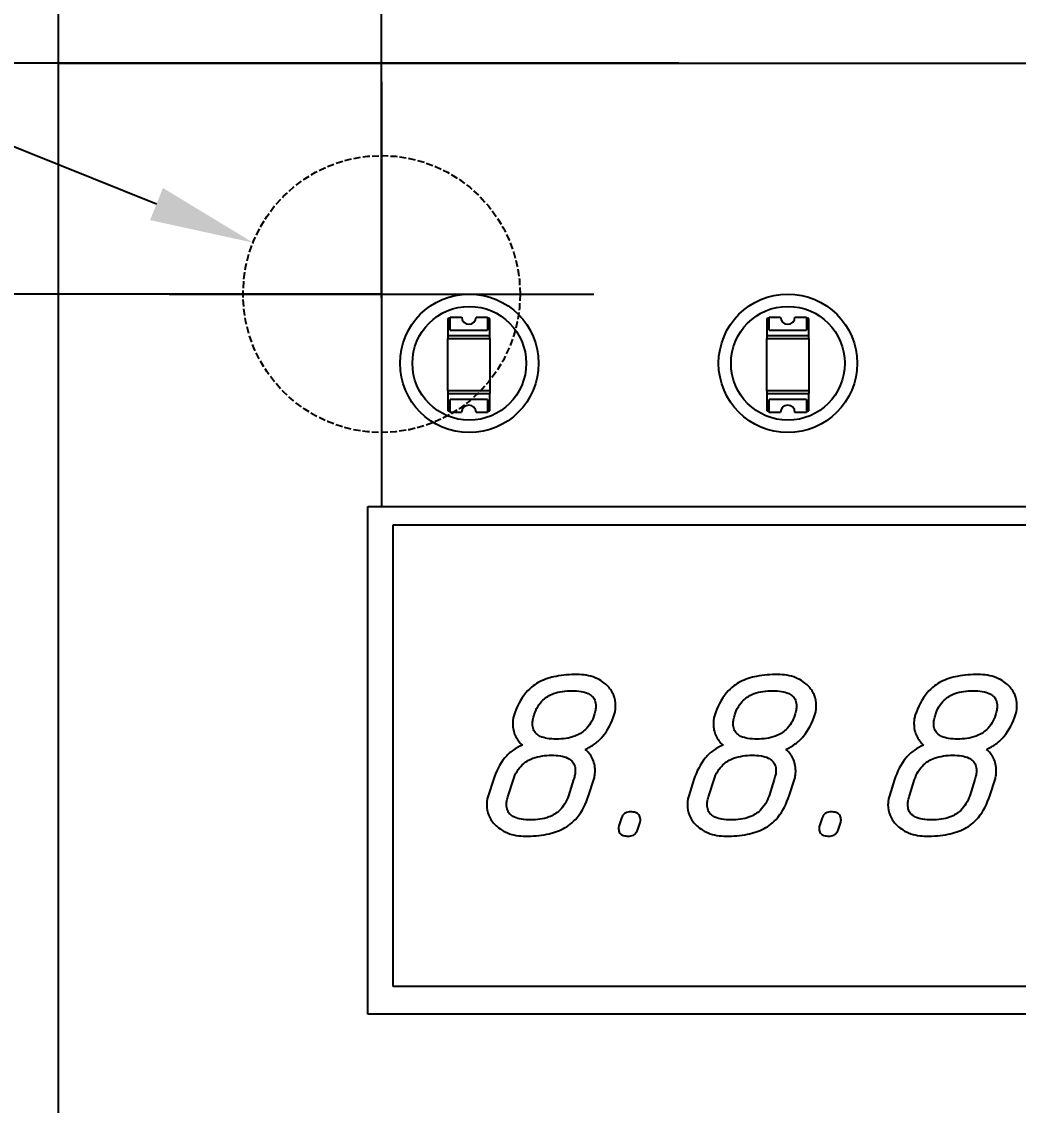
# Model space of a CAD drawing. Header units: millimetres. Extents: x 2121 to 4904, y 892 to 1933.
# Drawn here: x 2311.06 to 2354.23, y 1594.65 to 1641.6 of the extents above; entities that cross this region are included whole.
import ezdxf

# ---------------------------------------------------------------- set-up
doc = ezdxf.new("R2010")
doc.units = ezdxf.units.MM
doc.header["$LTSCALE"] = 1.8
doc.linetypes.add('CENTER', pattern=[50.8, 31.75, -6.35, 6.35, -6.35])
doc.linetypes.add('DASHED', pattern=[0.2068, 0.1655, -0.0413])
doc.layers.add('CL', color=1, linetype='CENTER')
doc.layers.add('치수(ISO)', color=7, linetype='Continuous', lineweight=25)
doc.styles.add('주 문자 (ISO)', font='')
doc.styles.add('주 텍스트 (ISO)', font='')
doc.styles.get('주 문자 (ISO)').set_extended_font_data('Tahoma')
doc.styles.get('주 텍스트 (ISO)').set_extended_font_data('Tahoma')
doc.dimstyles.new('기본값 (ISO)', dxfattribs={"dimscale": 1.8, "dimtxt": 3.5, "dimasz": 2.5, "dimexe": 3.175, "dimexo": 0, "dimgap": 0.762, "dimtad": 1, "dimrnd": 1e-08, "dimzin": 0, "dimtxsty": '주 텍스트 (ISO)', "dimcen": 0.09, "dimdle": 10, "dimclrd": 256, "dimclre": 256, "dimclrt": 256, "dimazin": 0, "dimtfac": 1.001486, "dimtmove": 0, "dimatfit": 3, "dimfxl": 1, "dimtolj": 1, "dimtzin": 0, "dimlwd": -1, "dimlwe": -1, "dimarcsym": 0})

# ---------------------------------------------------------------- blocks, each defined once
blk = doc.blocks.new('*D799')
at = {"layer": 'Defpoints', "color": 0}
for p in [(2402.65, 1668.373), (2312.65, 1639.801), (2402.65, 1639.801)]:
    blk.add_point(p, dxfattribs=at)
at = {"layer": '치수(ISO)', "color": 7}
for p, q in [((2312.65, 1639.801), (2312.65, 1674.088)), ((2402.65, 1639.801), (2402.65, 1674.088)), ((2317.15, 1668.373), (2398.15, 1668.373))]:
    blk.add_line(p, q, dxfattribs=at)
for points in [[(2317.15, 1669.123), (2317.15, 1667.623), (2312.65, 1668.373)], [(2398.15, 1667.623), (2398.15, 1669.123), (2402.65, 1668.373)]]:
    blk.add_solid(points, dxfattribs=at)
at = {"layer": '치수(ISO)', "color": 7, "insert": (2353.231, 1676.175), "char_height": 6.3, "attachment_point": 1, "style": '주 문자 (ISO)'}
blk.add_mtext('\\A1;45', dxfattribs=at)
blk = doc.blocks.new('*D800')
at = {"layer": 'Defpoints', "color": 0}
for p in [(2312.65, 1639.801), (2236.277, 1289.801), (2312.65, 1289.801)]:
    blk.add_point(p, dxfattribs=at)
at = {"layer": '치수(ISO)', "color": 7}
for p, q in [((2312.65, 1639.801), (2230.562, 1639.801)), ((2236.277, 1635.301), (2236.277, 1294.301)), ((2312.65, 1289.801), (2230.562, 1289.801))]:
    blk.add_line(p, q, dxfattribs=at)
for points in [[(2237.027, 1635.301), (2235.527, 1635.301), (2236.277, 1639.801)], [(2235.527, 1294.301), (2237.027, 1294.301), (2236.277, 1289.801)]]:
    blk.add_solid(points, dxfattribs=at)
at = {"layer": '치수(ISO)', "color": 7, "insert": (2228.453, 1449.677), "char_height": 6.3, "attachment_point": 1, "rotation": 90, "style": '주 텍스트 (ISO)'}
blk.add_mtext('\\A1;175', dxfattribs=at)
blk = doc.blocks.new('*D802')
at = {"layer": 'Defpoints', "color": 0}
for p in [(2312.65, 1653.828), (2312.65, 1629.801), (2326.65, 1629.801)]:
    blk.add_point(p, dxfattribs=at)
at = {"layer": '치수(ISO)', "color": 7}
for p, q in [((2312.65, 1629.801), (2312.65, 1659.543)), ((2326.65, 1629.801), (2326.65, 1659.543)), ((2322.15, 1653.828), (2317.15, 1653.828))]:
    blk.add_line(p, q, dxfattribs=at)
for points in [[(2317.15, 1654.578), (2317.15, 1653.078), (2312.65, 1653.828)], [(2322.15, 1653.078), (2322.15, 1654.578), (2326.65, 1653.828)]]:
    blk.add_solid(points, dxfattribs=at)
at = {"layer": '치수(ISO)', "color": 7, "insert": (2319.65, 1658.349), "char_height": 6.3, "attachment_point": 5, "style": '주 문자 (ISO)'}
blk.add_mtext('\\A1;7', dxfattribs=at)
blk = doc.blocks.new('*D803')
at = {"layer": 'Defpoints', "color": 0}
for p in [(2339.531, 1639.801), (2292.702, 1629.801), (2323.017, 1629.801)]:
    blk.add_point(p, dxfattribs=at)
at = {"layer": '치수(ISO)', "color": 7}
for p, q in [((2292.702, 1644.301), (2292.702, 1648.801)), ((2339.531, 1639.801), (2286.987, 1639.801)), ((2323.017, 1629.801), (2286.987, 1629.801)), ((2292.702, 1625.301), (2292.702, 1620.801))]:
    blk.add_line(p, q, dxfattribs=at)
for points in [[(2291.952, 1644.301), (2293.452, 1644.301), (2292.702, 1639.801)], [(2293.452, 1625.301), (2291.952, 1625.301), (2292.702, 1629.801)]]:
    blk.add_solid(points, dxfattribs=at)
at = {"layer": '치수(ISO)', "color": 7, "insert": (2288.115, 1634.801), "char_height": 6.3, "attachment_point": 5, "rotation": 90, "style": '주 문자 (ISO)'}
blk.add_mtext('\\A1;5', dxfattribs=at)
blk = doc.blocks.new('*D807')
at = {"layer": 'Defpoints', "color": 0}
for p in [(2326.65, 1629.801), (2268.621, 1294.801), (2322.65, 1294.801)]:
    blk.add_point(p, dxfattribs=at)
at = {"layer": '치수(ISO)', "color": 7}
for p, q in [((2326.65, 1629.801), (2262.906, 1629.801)), ((2268.621, 1625.301), (2268.621, 1299.301)), ((2322.65, 1294.801), (2262.906, 1294.801))]:
    blk.add_line(p, q, dxfattribs=at)
for points in [[(2269.371, 1625.301), (2267.871, 1625.301), (2268.621, 1629.801)], [(2267.871, 1299.301), (2269.371, 1299.301), (2268.621, 1294.801)]]:
    blk.add_solid(points, dxfattribs=at)
at = {"layer": '치수(ISO)', "color": 7, "insert": (2263.974, 1456.345), "char_height": 6.3, "attachment_point": 5, "rotation": 90, "style": '주 문자 (ISO)'}
blk.add_mtext('\\A1;167.5', dxfattribs=at)
blk = doc.blocks.new('*D808')
at = {"layer": 'Defpoints', "color": 0}
for p in [(2321.08, 1632.029), (2332.221, 1627.573)]:
    blk.add_point(p, dxfattribs=at)
at = {"layer": '치수(ISO)', "color": 7}
blk.add_line((2316.901, 1633.701), (2247.335, 1661.526), dxfattribs=at)
at = {"layer": '치수(ISO)', "color": 1}
for p, q in [((2326.488, 1629.801), (2326.812, 1629.801)), ((2326.65, 1629.639), (2326.65, 1629.963))]:
    blk.add_line(p, q, dxfattribs=at)
at = {"layer": '치수(ISO)', "color": 7}
blk.add_solid([(2316.623, 1633.004), (2317.18, 1634.397), (2321.08, 1632.029)], dxfattribs=at)
at = {"layer": '치수(ISO)', "color": 7, "insert": (2255.28, 1663.352), "char_height": 6.3, "attachment_point": 5, "rotation": 338.1995, "style": '주 문자 (ISO)'}
blk.add_mtext('\\A1;Φ6', dxfattribs=at)

msp = doc.modelspace()

# ---------------------------------------------------------------- linework, layer by layer
at = {"color": 7, "linetype": 'DASHED'}
msp.add_circle((2326.65, 1629.801), 6, dxfattribs=at)
at = {"layer": 'CL', "color": 7}
for p, q in [((2326.65, 1639.001), (2326.65, 1620.601)), ((2317.45, 1629.801), (2335.85, 1629.801))]:
    msp.add_line(p, q, dxfattribs=at)
at = {"layer": '치수(ISO)', "color": 7}
for p, q in [((2312.65, 1639.801), (2402.65, 1639.801)), ((2312.65, 1289.801), (2312.65, 1639.801)), ((2329.619, 1628.739), (2329.525, 1628.739)), ((2329.525, 1628.739), (2329.525, 1627.989)), ((2329.619, 1628.801), (2330.119, 1628.801)), ((2329.619, 1628.239), (2329.619, 1628.801)), ((2330.744, 1628.801), (2331.244, 1628.801)), ((2331.244, 1628.801), (2331.244, 1628.239)), ((2331.338, 1628.739), (2331.244, 1628.739)), ((2331.338, 1627.989), (2331.338, 1628.739)), ((2343.432, 1628.739), (2343.338, 1628.739)), ((2343.338, 1628.739), (2343.338, 1627.989)), ((2343.432, 1628.801), (2343.932, 1628.801)), ((2343.432, 1628.239), (2343.432, 1628.801)), ((2344.557, 1628.801), (2345.057, 1628.801)), ((2345.057, 1628.801), (2345.057, 1628.239)), ((2345.151, 1628.739), (2345.057, 1628.739)), ((2345.151, 1627.989), (2345.151, 1628.739)), ((2329.619, 1628.239), (2331.244, 1628.239)), ((2343.432, 1628.239), (2345.057, 1628.239)), ((2329.525, 1627.989), (2329.525, 1627.873)), ((2331.338, 1627.989), (2329.525, 1627.989)), ((2329.525, 1627.873), (2331.338, 1627.873)), ((2329.525, 1625.604), (2329.525, 1627.873)), ((2331.338, 1627.873), (2331.338, 1627.989)), ((2331.338, 1627.873), (2331.338, 1625.604)), ((2343.338, 1627.989), (2343.338, 1627.873)), ((2345.151, 1627.989), (2343.338, 1627.989)), ((2343.338, 1627.873), (2345.151, 1627.873)), ((2343.338, 1625.604), (2343.338, 1627.873)), ((2345.151, 1627.873), (2345.151, 1627.989)), ((2345.151, 1627.873), (2345.151, 1625.604)), ((2331.338, 1625.604), (2329.525, 1625.604)), ((2329.525, 1625.604), (2329.525, 1625.489)), ((2329.525, 1625.489), (2329.525, 1624.739)), ((2329.525, 1625.489), (2331.338, 1625.489)), ((2331.338, 1625.604), (2331.338, 1625.489)), ((2331.338, 1624.739), (2331.338, 1625.489)), ((2345.151, 1625.604), (2343.338, 1625.604)), ((2343.338, 1625.604), (2343.338, 1625.489)), ((2343.338, 1625.489), (2343.338, 1624.739)), ((2343.338, 1625.489), (2345.151, 1625.489)), ((2345.151, 1625.604), (2345.151, 1625.489)), ((2345.151, 1624.739), (2345.151, 1625.489)), ((2331.244, 1625.239), (2329.619, 1625.239)), ((2329.619, 1624.676), (2329.619, 1625.239)), ((2331.244, 1625.239), (2331.244, 1624.676)), ((2345.057, 1625.239), (2343.432, 1625.239)), ((2343.432, 1624.676), (2343.432, 1625.239)), ((2345.057, 1625.239), (2345.057, 1624.676)), ((2329.525, 1624.739), (2329.619, 1624.739)), ((2330.119, 1624.676), (2329.619, 1624.676)), ((2331.244, 1624.676), (2330.744, 1624.676)), ((2331.244, 1624.739), (2331.338, 1624.739)), ((2343.338, 1624.739), (2343.432, 1624.739)), ((2343.932, 1624.676), (2343.432, 1624.676)), ((2345.057, 1624.676), (2344.557, 1624.676)), ((2345.057, 1624.739), (2345.151, 1624.739)), ((2326.05, 1620.601), (2376.05, 1620.601)), ((2326.05, 1598.601), (2326.05, 1620.601)), ((2327.15, 1599.801), (2327.15, 1619.801)), ((2327.15, 1619.801), (2375.15, 1619.801)), ((2331.492, 1608.77), (2331.264, 1608.065)), ((2332.133, 1608.065), (2332.36, 1608.77)), ((2334.971, 1608.77), (2334.744, 1608.065)), ((2335.612, 1608.065), (2335.845, 1608.77)), ((2340.182, 1608.77), (2339.954, 1608.065)), ((2340.823, 1608.065), (2341.05, 1608.77)), ((2343.661, 1608.77), (2343.434, 1608.065)), ((2344.303, 1608.065), (2344.536, 1608.77)), ((2348.872, 1608.77), (2348.645, 1608.065)), ((2349.513, 1608.065), (2349.74, 1608.77)), ((2352.352, 1608.77), (2352.124, 1608.065)), ((2352.993, 1608.065), (2353.226, 1608.77)), ((2337.04, 1607.103), (2336.929, 1606.76)), ((2345.73, 1607.103), (2345.62, 1606.76)), ((2337.734, 1606.579), (2337.85, 1606.923)), ((2346.424, 1606.579), (2346.541, 1606.923)), ((2375.15, 1599.801), (2327.15, 1599.801)), ((2376.05, 1598.601), (2326.05, 1598.601))]:
    msp.add_line(p, q, dxfattribs=at)
for centre, radius in [((2330.45, 1626.801), 3), ((2344.25, 1626.801), 3), ((2330.45, 1626.801), 2.464), ((2344.25, 1626.801), 2.464)]:
    msp.add_circle(centre, radius, dxfattribs=at)
for centre, radius, start, end in [((2330.432, 1628.801), 0.312, 180, 0), ((2344.244, 1628.801), 0.312, 180, 0), ((2330.432, 1624.676), 0.313, 0, 180), ((2344.244, 1624.676), 0.313, 0, 180)]:
    msp.add_arc(centre, radius, start, end, dxfattribs=at)
for points, knots in [([(2335.117, 1613.317), (2334.815, 1613.317), (2334.503, 1613.295), (2333.962, 1613.19), (2333.718, 1613.116), (2333.329, 1612.914), (2333.111, 1612.773), (2332.666, 1612.242), (2332.504, 1611.909), (2332.389, 1611.568)], [-0.2492526, -0.2492526, -0.2492526, -0.2492526, -0.1695753, -0.1695753, -0.1037794, -0.1037794, -0.0540017, -0.0540017, 0, 0, 0, 0]), ([(2336.79, 1611.947), (2336.79, 1612.119), (2336.761, 1612.287), (2336.632, 1612.595), (2336.54, 1612.725), (2336.324, 1612.939), (2336.157, 1613.075), (2335.656, 1613.277), (2335.387, 1613.317), (2335.117, 1613.317)], [-0.1759804, -0.1759804, -0.1759804, -0.1759804, -0.1269658, -0.1269658, -0.0809876, -0.0809876, -0.0404742, -0.0404742, 0, 0, 0, 0]), ([(2343.807, 1613.317), (2343.505, 1613.317), (2343.194, 1613.295), (2342.652, 1613.19), (2342.408, 1613.116), (2342.019, 1612.914), (2341.801, 1612.773), (2341.356, 1612.242), (2341.194, 1611.909), (2341.079, 1611.568)], [-0.2492526, -0.2492526, -0.2492526, -0.2492526, -0.1695753, -0.1695753, -0.1037794, -0.1037794, -0.0540017, -0.0540017, 0, 0, 0, 0]), ([(2345.48, 1611.947), (2345.48, 1612.119), (2345.451, 1612.287), (2345.322, 1612.595), (2345.231, 1612.725), (2345.014, 1612.939), (2344.847, 1613.075), (2344.346, 1613.277), (2344.077, 1613.317), (2343.807, 1613.317)], [-0.1759804, -0.1759804, -0.1759804, -0.1759804, -0.1269658, -0.1269658, -0.0809876, -0.0809876, -0.0404742, -0.0404742, 0, 0, 0, 0]), ([(2352.497, 1613.317), (2352.196, 1613.317), (2351.884, 1613.295), (2351.343, 1613.19), (2351.099, 1613.116), (2350.709, 1612.914), (2350.491, 1612.773), (2350.047, 1612.242), (2349.885, 1611.909), (2349.77, 1611.568)], [-0.2492526, -0.2492526, -0.2492526, -0.2492526, -0.1695753, -0.1695753, -0.1037794, -0.1037794, -0.0540017, -0.0540017, 0, 0, 0, 0]), ([(2354.17, 1611.947), (2354.17, 1612.119), (2354.142, 1612.287), (2354.012, 1612.595), (2353.921, 1612.725), (2353.704, 1612.939), (2353.537, 1613.075), (2353.036, 1613.277), (2352.767, 1613.317), (2352.497, 1613.317)], [-0.1759804, -0.1759804, -0.1759804, -0.1759804, -0.1269658, -0.1269658, -0.0809876, -0.0809876, -0.0404742, -0.0404742, 0, 0, 0, 0]), ([(2333.258, 1611.568), (2333.296, 1611.692), (2333.347, 1611.812), (2333.477, 1612.029), (2333.551, 1612.123), (2333.772, 1612.332), (2333.926, 1612.424), (2334.347, 1612.584), (2334.622, 1612.617), (2334.89, 1612.617)], [-0.1051104, -0.1051104, -0.1051104, -0.1051104, -0.0856042, -0.0856042, -0.0673949, -0.0673949, -0.040092, -0.040092, 0, 0, 0, 0]), ([(2334.89, 1612.617), (2335.022, 1612.617), (2335.16, 1612.609), (2335.393, 1612.569), (2335.499, 1612.541), (2335.661, 1612.463), (2335.725, 1612.422), (2335.826, 1612.32), (2335.863, 1612.264), (2335.92, 1612.123), (2335.933, 1612.041), (2335.933, 1611.959)], [-0.06957685, -0.06957685, -0.06957685, -0.06957685, -0.04972908, -0.04972908, -0.03398166, -0.03398166, -0.02271437, -0.02271437, -0.01241075, -0.01241075, 0, 0, 0, 0]), ([(2341.948, 1611.568), (2341.986, 1611.692), (2342.038, 1611.812), (2342.167, 1612.029), (2342.241, 1612.123), (2342.462, 1612.332), (2342.616, 1612.424), (2343.037, 1612.584), (2343.312, 1612.617), (2343.58, 1612.617)], [-0.1051104, -0.1051104, -0.1051104, -0.1051104, -0.0856042, -0.0856042, -0.0673949, -0.0673949, -0.040092, -0.040092, 0, 0, 0, 0]), ([(2343.58, 1612.617), (2343.712, 1612.617), (2343.85, 1612.609), (2344.083, 1612.569), (2344.189, 1612.541), (2344.352, 1612.463), (2344.415, 1612.422), (2344.516, 1612.32), (2344.554, 1612.264), (2344.611, 1612.123), (2344.623, 1612.041), (2344.623, 1611.959)], [-0.06957685, -0.06957685, -0.06957685, -0.06957685, -0.04972908, -0.04972908, -0.03398166, -0.03398166, -0.02271437, -0.02271437, -0.01241075, -0.01241075, 0, 0, 0, 0]), ([(2350.638, 1611.568), (2350.677, 1611.692), (2350.728, 1611.812), (2350.857, 1612.029), (2350.932, 1612.123), (2351.152, 1612.332), (2351.307, 1612.424), (2351.727, 1612.584), (2352.003, 1612.617), (2352.27, 1612.617)], [-0.1051104, -0.1051104, -0.1051104, -0.1051104, -0.0856042, -0.0856042, -0.0673949, -0.0673949, -0.040092, -0.040092, 0, 0, 0, 0]), ([(2352.27, 1612.617), (2352.402, 1612.617), (2352.54, 1612.609), (2352.774, 1612.569), (2352.879, 1612.541), (2353.042, 1612.463), (2353.105, 1612.422), (2353.207, 1612.32), (2353.244, 1612.264), (2353.301, 1612.123), (2353.313, 1612.041), (2353.313, 1611.959)], [-0.06957685, -0.06957685, -0.06957685, -0.06957685, -0.04972908, -0.04972908, -0.03398166, -0.03398166, -0.02271437, -0.02271437, -0.01241075, -0.01241075, 0, 0, 0, 0]), ([(2335.933, 1611.959), (2335.933, 1611.899), (2335.926, 1611.838), (2335.903, 1611.708), (2335.884, 1611.637), (2335.863, 1611.568)], [-0.01971232, -0.01971232, -0.01971232, -0.01971232, -0.0107891, -0.0107891, 0, 0, 0, 0]), ([(2336.731, 1611.568), (2336.751, 1611.626), (2336.766, 1611.686), (2336.785, 1611.813), (2336.79, 1611.88), (2336.79, 1611.947)], [-0.01925722, -0.01925722, -0.01925722, -0.01925722, -0.01001082, -0.01001082, 0, 0, 0, 0]), ([(2344.623, 1611.959), (2344.623, 1611.899), (2344.616, 1611.838), (2344.593, 1611.708), (2344.574, 1611.637), (2344.553, 1611.568)], [-0.01971232, -0.01971232, -0.01971232, -0.01971232, -0.0107891, -0.0107891, 0, 0, 0, 0]), ([(2345.422, 1611.568), (2345.442, 1611.626), (2345.456, 1611.686), (2345.475, 1611.813), (2345.48, 1611.88), (2345.48, 1611.947)], [-0.01925722, -0.01925722, -0.01925722, -0.01925722, -0.01001082, -0.01001082, 0, 0, 0, 0]), ([(2353.313, 1611.959), (2353.313, 1611.899), (2353.306, 1611.838), (2353.283, 1611.708), (2353.265, 1611.637), (2353.243, 1611.568)], [-0.01971232, -0.01971232, -0.01971232, -0.01971232, -0.0107891, -0.0107891, 0, 0, 0, 0]), ([(2354.112, 1611.568), (2354.132, 1611.626), (2354.146, 1611.686), (2354.166, 1611.813), (2354.17, 1611.88), (2354.17, 1611.947)], [-0.01925722, -0.01925722, -0.01925722, -0.01925722, -0.01001082, -0.01001082, 0, 0, 0, 0]), ([(2332.389, 1611.568), (2332.369, 1611.511), (2332.355, 1611.452), (2332.335, 1611.325), (2332.331, 1611.257), (2332.331, 1611.189)], [-0.01923036, -0.01923036, -0.01923036, -0.01923036, -0.01013747, -0.01013747, 0, 0, 0, 0]), ([(2333.188, 1611.178), (2333.188, 1611.237), (2333.195, 1611.298), (2333.218, 1611.428), (2333.236, 1611.499), (2333.258, 1611.568)], [-0.01971232, -0.01971232, -0.01971232, -0.01971232, -0.0107891, -0.0107891, 0, 0, 0, 0]), ([(2335.863, 1611.568), (2335.824, 1611.444), (2335.773, 1611.324), (2335.644, 1611.109), (2335.569, 1611.014), (2335.348, 1610.805), (2335.193, 1610.713), (2334.768, 1610.552), (2334.489, 1610.519), (2334.219, 1610.519)], [-0.105604, -0.105604, -0.105604, -0.105604, -0.0861489, -0.0861489, -0.0679576, -0.0679576, -0.0405215, -0.0405215, 0, 0, 0, 0]), ([(2335.472, 1610.076), (2335.618, 1610.138), (2335.754, 1610.215), (2336.009, 1610.404), (2336.124, 1610.514), (2336.456, 1610.907), (2336.617, 1611.231), (2336.731, 1611.568)], [-0.1009025, -0.1009025, -0.1009025, -0.1009025, -0.0772262, -0.0772262, -0.0533057, -0.0533057, 0, 0, 0, 0]), ([(2341.079, 1611.568), (2341.059, 1611.511), (2341.045, 1611.452), (2341.025, 1611.325), (2341.021, 1611.257), (2341.021, 1611.189)], [-0.01923036, -0.01923036, -0.01923036, -0.01923036, -0.01013747, -0.01013747, 0, 0, 0, 0]), ([(2341.878, 1611.178), (2341.878, 1611.237), (2341.885, 1611.298), (2341.908, 1611.428), (2341.927, 1611.499), (2341.948, 1611.568)], [-0.01971232, -0.01971232, -0.01971232, -0.01971232, -0.0107891, -0.0107891, 0, 0, 0, 0]), ([(2344.553, 1611.568), (2344.515, 1611.444), (2344.464, 1611.324), (2344.334, 1611.109), (2344.26, 1611.014), (2344.038, 1610.805), (2343.883, 1610.713), (2343.459, 1610.552), (2343.18, 1610.519), (2342.91, 1610.519)], [-0.105604, -0.105604, -0.105604, -0.105604, -0.0861489, -0.0861489, -0.0679576, -0.0679576, -0.0405215, -0.0405215, 0, 0, 0, 0]), ([(2344.163, 1610.076), (2344.308, 1610.138), (2344.444, 1610.215), (2344.7, 1610.404), (2344.815, 1610.514), (2345.147, 1610.907), (2345.308, 1611.231), (2345.422, 1611.568)], [-0.1009025, -0.1009025, -0.1009025, -0.1009025, -0.0772262, -0.0772262, -0.0533057, -0.0533057, 0, 0, 0, 0]), ([(2349.77, 1611.568), (2349.749, 1611.511), (2349.735, 1611.452), (2349.716, 1611.325), (2349.711, 1611.257), (2349.711, 1611.189)], [-0.01923036, -0.01923036, -0.01923036, -0.01923036, -0.01013747, -0.01013747, 0, 0, 0, 0]), ([(2350.568, 1611.178), (2350.568, 1611.237), (2350.575, 1611.298), (2350.598, 1611.428), (2350.617, 1611.499), (2350.638, 1611.568)], [-0.01971232, -0.01971232, -0.01971232, -0.01971232, -0.0107891, -0.0107891, 0, 0, 0, 0]), ([(2353.243, 1611.568), (2353.205, 1611.444), (2353.154, 1611.324), (2353.025, 1611.109), (2352.95, 1611.014), (2352.728, 1610.805), (2352.573, 1610.713), (2352.149, 1610.552), (2351.87, 1610.519), (2351.6, 1610.519)], [-0.105604, -0.105604, -0.105604, -0.105604, -0.0861489, -0.0861489, -0.0679576, -0.0679576, -0.0405215, -0.0405215, 0, 0, 0, 0]), ([(2352.853, 1610.076), (2352.998, 1610.138), (2353.135, 1610.215), (2353.39, 1610.404), (2353.505, 1610.514), (2353.837, 1610.907), (2353.998, 1611.231), (2354.112, 1611.568)], [-0.1009025, -0.1009025, -0.1009025, -0.1009025, -0.0772262, -0.0772262, -0.0533057, -0.0533057, 0, 0, 0, 0]), ([(2332.331, 1611.189), (2332.331, 1611.098), (2332.339, 1611.008), (2332.377, 1610.833), (2332.404, 1610.75), (2332.515, 1610.512), (2332.621, 1610.375), (2332.75, 1610.257)], [-0.05306697, -0.05306697, -0.05306697, -0.05306697, -0.03943906, -0.03943906, -0.02626191, -0.02626191, 0, 0, 0, 0]), ([(2334.219, 1610.519), (2334.09, 1610.519), (2333.954, 1610.527), (2333.724, 1610.566), (2333.62, 1610.594), (2333.459, 1610.671), (2333.396, 1610.712), (2333.295, 1610.814), (2333.257, 1610.87), (2333.2, 1611.011), (2333.188, 1611.094), (2333.188, 1611.178)], [-0.06908407, -0.06908407, -0.06908407, -0.06908407, -0.0495896, -0.0495896, -0.03407812, -0.03407812, -0.02283564, -0.02283564, -0.01249575, -0.01249575, 0, 0, 0, 0]), ([(2341.021, 1611.189), (2341.021, 1611.098), (2341.03, 1611.008), (2341.067, 1610.833), (2341.094, 1610.75), (2341.205, 1610.512), (2341.312, 1610.375), (2341.441, 1610.257)], [-0.05306697, -0.05306697, -0.05306697, -0.05306697, -0.03943906, -0.03943906, -0.02626191, -0.02626191, 0, 0, 0, 0]), ([(2342.91, 1610.519), (2342.78, 1610.519), (2342.644, 1610.527), (2342.415, 1610.566), (2342.311, 1610.594), (2342.15, 1610.671), (2342.086, 1610.712), (2341.985, 1610.814), (2341.948, 1610.87), (2341.89, 1611.011), (2341.878, 1611.094), (2341.878, 1611.178)], [-0.06908407, -0.06908407, -0.06908407, -0.06908407, -0.0495896, -0.0495896, -0.03407812, -0.03407812, -0.02283564, -0.02283564, -0.01249575, -0.01249575, 0, 0, 0, 0]), ([(2349.711, 1611.189), (2349.711, 1611.098), (2349.72, 1611.008), (2349.757, 1610.833), (2349.785, 1610.75), (2349.895, 1610.512), (2350.002, 1610.375), (2350.131, 1610.257)], [-0.05306697, -0.05306697, -0.05306697, -0.05306697, -0.03943906, -0.03943906, -0.02626191, -0.02626191, 0, 0, 0, 0]), ([(2351.6, 1610.519), (2351.47, 1610.519), (2351.335, 1610.527), (2351.105, 1610.566), (2351.001, 1610.594), (2350.84, 1610.671), (2350.777, 1610.712), (2350.675, 1610.814), (2350.638, 1610.87), (2350.58, 1611.011), (2350.568, 1611.094), (2350.568, 1611.178)], [-0.06908407, -0.06908407, -0.06908407, -0.06908407, -0.0495896, -0.0495896, -0.03407812, -0.03407812, -0.02283564, -0.02283564, -0.01249575, -0.01249575, 0, 0, 0, 0]), ([(2332.75, 1610.257), (2332.604, 1610.198), (2332.466, 1610.123), (2332.208, 1609.937), (2332.093, 1609.829), (2331.76, 1609.436), (2331.601, 1609.109), (2331.492, 1608.77)], [-0.100957, -0.100957, -0.100957, -0.100957, -0.0772493, -0.0772493, -0.0533747, -0.0533747, 0, 0, 0, 0]), ([(2335.898, 1609.149), (2335.898, 1609.246), (2335.888, 1609.342), (2335.847, 1609.526), (2335.816, 1609.613), (2335.701, 1609.843), (2335.597, 1609.968), (2335.472, 1610.076)], [-0.05306065, -0.05306065, -0.05306065, -0.05306065, -0.03856375, -0.03856375, -0.02470731, -0.02470731, 0, 0, 0, 0]), ([(2341.441, 1610.257), (2341.294, 1610.198), (2341.156, 1610.123), (2340.899, 1609.937), (2340.783, 1609.829), (2340.45, 1609.436), (2340.292, 1609.109), (2340.182, 1608.77)], [-0.100957, -0.100957, -0.100957, -0.100957, -0.0772493, -0.0772493, -0.0533747, -0.0533747, 0, 0, 0, 0]), ([(2344.588, 1609.149), (2344.588, 1609.246), (2344.579, 1609.342), (2344.537, 1609.526), (2344.506, 1609.613), (2344.391, 1609.843), (2344.287, 1609.968), (2344.163, 1610.076)], [-0.05306065, -0.05306065, -0.05306065, -0.05306065, -0.03856375, -0.03856375, -0.02470731, -0.02470731, 0, 0, 0, 0]), ([(2350.131, 1610.257), (2349.984, 1610.198), (2349.846, 1610.123), (2349.589, 1609.937), (2349.473, 1609.829), (2349.14, 1609.436), (2348.982, 1609.109), (2348.872, 1608.77)], [-0.100957, -0.100957, -0.100957, -0.100957, -0.0772493, -0.0772493, -0.0533747, -0.0533747, 0, 0, 0, 0]), ([(2353.278, 1609.149), (2353.278, 1609.246), (2353.269, 1609.342), (2353.227, 1609.526), (2353.197, 1609.613), (2353.081, 1609.843), (2352.978, 1609.968), (2352.853, 1610.076)], [-0.05306065, -0.05306065, -0.05306065, -0.05306065, -0.03856375, -0.03856375, -0.02470731, -0.02470731, 0, 0, 0, 0]), ([(2332.36, 1608.77), (2332.4, 1608.893), (2332.452, 1609.011), (2332.582, 1609.224), (2332.656, 1609.318), (2332.878, 1609.528), (2333.035, 1609.623), (2333.461, 1609.786), (2333.739, 1609.819), (2334.009, 1609.819)], [-0.1057103, -0.1057103, -0.1057103, -0.1057103, -0.0864105, -0.0864105, -0.0683639, -0.0683639, -0.0405221, -0.0405221, 0, 0, 0, 0]), ([(2334.009, 1609.819), (2334.139, 1609.819), (2334.275, 1609.812), (2334.504, 1609.772), (2334.608, 1609.744), (2334.769, 1609.668), (2334.832, 1609.626), (2334.934, 1609.524), (2334.971, 1609.468), (2335.029, 1609.327), (2335.041, 1609.244), (2335.041, 1609.161)], [-0.06908407, -0.06908407, -0.06908407, -0.06908407, -0.0495896, -0.0495896, -0.03407812, -0.03407812, -0.02283564, -0.02283564, -0.01249575, -0.01249575, 0, 0, 0, 0]), ([(2341.05, 1608.77), (2341.09, 1608.893), (2341.142, 1609.011), (2341.272, 1609.224), (2341.346, 1609.318), (2341.568, 1609.528), (2341.725, 1609.623), (2342.151, 1609.786), (2342.43, 1609.819), (2342.7, 1609.819)], [-0.1057103, -0.1057103, -0.1057103, -0.1057103, -0.0864105, -0.0864105, -0.0683639, -0.0683639, -0.0405221, -0.0405221, 0, 0, 0, 0]), ([(2342.7, 1609.819), (2342.829, 1609.819), (2342.965, 1609.812), (2343.195, 1609.772), (2343.299, 1609.744), (2343.46, 1609.668), (2343.523, 1609.626), (2343.624, 1609.524), (2343.662, 1609.468), (2343.719, 1609.327), (2343.731, 1609.244), (2343.731, 1609.161)], [-0.06908407, -0.06908407, -0.06908407, -0.06908407, -0.0495896, -0.0495896, -0.03407812, -0.03407812, -0.02283564, -0.02283564, -0.01249575, -0.01249575, 0, 0, 0, 0]), ([(2349.74, 1608.77), (2349.781, 1608.893), (2349.833, 1609.011), (2349.962, 1609.224), (2350.037, 1609.318), (2350.259, 1609.528), (2350.416, 1609.623), (2350.842, 1609.786), (2351.12, 1609.819), (2351.39, 1609.819)], [-0.1057103, -0.1057103, -0.1057103, -0.1057103, -0.0864105, -0.0864105, -0.0683639, -0.0683639, -0.0405221, -0.0405221, 0, 0, 0, 0]), ([(2351.39, 1609.819), (2351.52, 1609.819), (2351.655, 1609.812), (2351.885, 1609.772), (2351.989, 1609.744), (2352.15, 1609.668), (2352.213, 1609.626), (2352.314, 1609.524), (2352.352, 1609.468), (2352.409, 1609.327), (2352.422, 1609.244), (2352.422, 1609.161)], [-0.06908407, -0.06908407, -0.06908407, -0.06908407, -0.0495896, -0.0495896, -0.03407812, -0.03407812, -0.02283564, -0.02283564, -0.01249575, -0.01249575, 0, 0, 0, 0]), ([(2335.041, 1609.161), (2335.041, 1609.098), (2335.035, 1609.035), (2335.011, 1608.904), (2334.993, 1608.836), (2334.971, 1608.77)], [-0.01989755, -0.01989755, -0.01989755, -0.01989755, -0.01044879, -0.01044879, 0, 0, 0, 0]), ([(2335.845, 1608.77), (2335.863, 1608.83), (2335.876, 1608.891), (2335.894, 1609.018), (2335.898, 1609.083), (2335.898, 1609.149)], [-0.01920575, -0.01920575, -0.01920575, -0.01920575, -0.00986769, -0.00986769, 0, 0, 0, 0]), ([(2343.731, 1609.161), (2343.731, 1609.098), (2343.725, 1609.035), (2343.702, 1608.904), (2343.683, 1608.836), (2343.661, 1608.77)], [-0.01989755, -0.01989755, -0.01989755, -0.01989755, -0.01044879, -0.01044879, 0, 0, 0, 0]), ([(2344.536, 1608.77), (2344.554, 1608.83), (2344.566, 1608.891), (2344.584, 1609.018), (2344.588, 1609.083), (2344.588, 1609.149)], [-0.01920575, -0.01920575, -0.01920575, -0.01920575, -0.00986769, -0.00986769, 0, 0, 0, 0]), ([(2352.422, 1609.161), (2352.422, 1609.098), (2352.415, 1609.035), (2352.392, 1608.904), (2352.374, 1608.836), (2352.352, 1608.77)], [-0.01989755, -0.01989755, -0.01989755, -0.01989755, -0.01044879, -0.01044879, 0, 0, 0, 0]), ([(2353.226, 1608.77), (2353.244, 1608.83), (2353.257, 1608.891), (2353.274, 1609.018), (2353.278, 1609.083), (2353.278, 1609.149)], [-0.01920575, -0.01920575, -0.01920575, -0.01920575, -0.00986769, -0.00986769, 0, 0, 0, 0]), ([(2331.264, 1608.065), (2331.244, 1608.006), (2331.23, 1607.945), (2331.21, 1607.818), (2331.206, 1607.752), (2331.206, 1607.686)], [-0.01927353, -0.01927353, -0.01927353, -0.01927353, -0.00987909, -0.00987909, 0, 0, 0, 0]), ([(2332.063, 1607.675), (2332.063, 1607.738), (2332.069, 1607.801), (2332.092, 1607.931), (2332.111, 1607.999), (2332.133, 1608.065)], [-0.01989755, -0.01989755, -0.01989755, -0.01989755, -0.01044879, -0.01044879, 0, 0, 0, 0]), ([(2332.879, 1606.317), (2333.188, 1606.317), (2333.507, 1606.339), (2334.061, 1606.449), (2334.31, 1606.527), (2334.709, 1606.737), (2334.919, 1606.88), (2335.346, 1607.401), (2335.502, 1607.729), (2335.612, 1608.065)], [-0.2396282, -0.2396282, -0.2396282, -0.2396282, -0.1637242, -0.1637242, -0.1009864, -0.1009864, -0.0530192, -0.0530192, 0, 0, 0, 0]), ([(2334.744, 1608.065), (2334.704, 1607.942), (2334.651, 1607.824), (2334.522, 1607.61), (2334.448, 1607.516), (2334.226, 1607.306), (2334.07, 1607.212), (2333.648, 1607.05), (2333.373, 1607.016), (2333.106, 1607.016)], [-0.1052151, -0.1052151, -0.1052151, -0.1052151, -0.0858617, -0.0858617, -0.0677944, -0.0677944, -0.0400855, -0.0400855, 0, 0, 0, 0]), ([(2339.954, 1608.065), (2339.935, 1608.006), (2339.92, 1607.945), (2339.901, 1607.818), (2339.896, 1607.752), (2339.896, 1607.686)], [-0.01927353, -0.01927353, -0.01927353, -0.01927353, -0.00987909, -0.00987909, 0, 0, 0, 0]), ([(2340.753, 1607.675), (2340.753, 1607.738), (2340.759, 1607.801), (2340.783, 1607.931), (2340.801, 1607.999), (2340.823, 1608.065)], [-0.01989755, -0.01989755, -0.01989755, -0.01989755, -0.01044879, -0.01044879, 0, 0, 0, 0]), ([(2341.569, 1606.317), (2341.878, 1606.317), (2342.197, 1606.339), (2342.751, 1606.449), (2343, 1606.527), (2343.399, 1606.737), (2343.609, 1606.88), (2344.037, 1607.401), (2344.193, 1607.729), (2344.303, 1608.065)], [-0.2396282, -0.2396282, -0.2396282, -0.2396282, -0.1637242, -0.1637242, -0.1009864, -0.1009864, -0.0530192, -0.0530192, 0, 0, 0, 0]), ([(2343.434, 1608.065), (2343.394, 1607.942), (2343.342, 1607.824), (2343.212, 1607.61), (2343.138, 1607.516), (2342.917, 1607.306), (2342.761, 1607.212), (2342.338, 1607.05), (2342.064, 1607.016), (2341.796, 1607.016)], [-0.1052151, -0.1052151, -0.1052151, -0.1052151, -0.0858617, -0.0858617, -0.0677944, -0.0677944, -0.0400855, -0.0400855, 0, 0, 0, 0]), ([(2348.645, 1608.065), (2348.625, 1608.006), (2348.611, 1607.945), (2348.591, 1607.818), (2348.586, 1607.752), (2348.586, 1607.686)], [-0.01927353, -0.01927353, -0.01927353, -0.01927353, -0.00987909, -0.00987909, 0, 0, 0, 0]), ([(2349.443, 1607.675), (2349.443, 1607.738), (2349.45, 1607.801), (2349.473, 1607.931), (2349.491, 1607.999), (2349.513, 1608.065)], [-0.01989755, -0.01989755, -0.01989755, -0.01989755, -0.01044879, -0.01044879, 0, 0, 0, 0]), ([(2350.259, 1606.317), (2350.568, 1606.317), (2350.887, 1606.339), (2351.441, 1606.449), (2351.69, 1606.527), (2352.089, 1606.737), (2352.299, 1606.88), (2352.727, 1607.401), (2352.883, 1607.729), (2352.993, 1608.065)], [-0.2396282, -0.2396282, -0.2396282, -0.2396282, -0.1637242, -0.1637242, -0.1009864, -0.1009864, -0.0530192, -0.0530192, 0, 0, 0, 0]), ([(2352.124, 1608.065), (2352.084, 1607.942), (2352.032, 1607.824), (2351.902, 1607.61), (2351.828, 1607.516), (2351.607, 1607.306), (2351.451, 1607.212), (2351.028, 1607.05), (2350.754, 1607.016), (2350.487, 1607.016)], [-0.1052151, -0.1052151, -0.1052151, -0.1052151, -0.0858617, -0.0858617, -0.0677944, -0.0677944, -0.0400855, -0.0400855, 0, 0, 0, 0]), ([(2331.206, 1607.686), (2331.206, 1607.52), (2331.234, 1607.358), (2331.362, 1607.051), (2331.457, 1606.917), (2331.682, 1606.695), (2331.849, 1606.557), (2332.347, 1606.356), (2332.612, 1606.317), (2332.879, 1606.317)], [-0.1709096, -0.1709096, -0.1709096, -0.1709096, -0.125717, -0.125717, -0.0805637, -0.0805637, -0.0399393, -0.0399393, 0, 0, 0, 0]), ([(2333.106, 1607.016), (2332.974, 1607.016), (2332.836, 1607.024), (2332.602, 1607.064), (2332.497, 1607.093), (2332.334, 1607.17), (2332.271, 1607.211), (2332.169, 1607.313), (2332.132, 1607.369), (2332.075, 1607.51), (2332.063, 1607.592), (2332.063, 1607.675)], [-0.06957685, -0.06957685, -0.06957685, -0.06957685, -0.04972908, -0.04972908, -0.03398166, -0.03398166, -0.02271437, -0.02271437, -0.01241075, -0.01241075, 0, 0, 0, 0]), ([(2339.896, 1607.686), (2339.896, 1607.52), (2339.924, 1607.358), (2340.052, 1607.051), (2340.147, 1606.917), (2340.372, 1606.695), (2340.54, 1606.557), (2341.038, 1606.356), (2341.303, 1606.317), (2341.569, 1606.317)], [-0.1709096, -0.1709096, -0.1709096, -0.1709096, -0.125717, -0.125717, -0.0805637, -0.0805637, -0.0399393, -0.0399393, 0, 0, 0, 0]), ([(2341.796, 1607.016), (2341.664, 1607.016), (2341.526, 1607.024), (2341.293, 1607.064), (2341.187, 1607.093), (2341.024, 1607.17), (2340.961, 1607.211), (2340.86, 1607.313), (2340.822, 1607.369), (2340.765, 1607.51), (2340.753, 1607.592), (2340.753, 1607.675)], [-0.06957685, -0.06957685, -0.06957685, -0.06957685, -0.04972908, -0.04972908, -0.03398166, -0.03398166, -0.02271437, -0.02271437, -0.01241075, -0.01241075, 0, 0, 0, 0]), ([(2348.586, 1607.686), (2348.586, 1607.52), (2348.615, 1607.358), (2348.743, 1607.051), (2348.838, 1606.917), (2349.062, 1606.695), (2349.23, 1606.557), (2349.728, 1606.356), (2349.993, 1606.317), (2350.259, 1606.317)], [-0.1709096, -0.1709096, -0.1709096, -0.1709096, -0.125717, -0.125717, -0.0805637, -0.0805637, -0.0399393, -0.0399393, 0, 0, 0, 0]), ([(2350.487, 1607.016), (2350.354, 1607.016), (2350.217, 1607.024), (2349.983, 1607.064), (2349.877, 1607.093), (2349.715, 1607.17), (2349.651, 1607.211), (2349.55, 1607.313), (2349.513, 1607.369), (2349.456, 1607.51), (2349.443, 1607.592), (2349.443, 1607.675)], [-0.06957685, -0.06957685, -0.06957685, -0.06957685, -0.04972908, -0.04972908, -0.03398166, -0.03398166, -0.02271437, -0.02271437, -0.01241075, -0.01241075, 0, 0, 0, 0]), ([(2337.442, 1607.366), (2337.399, 1607.366), (2337.355, 1607.362), (2337.276, 1607.345), (2337.241, 1607.333), (2337.169, 1607.295), (2337.137, 1607.269), (2337.077, 1607.197), (2337.055, 1607.152), (2337.04, 1607.103)], [-0.02611737, -0.02611737, -0.02611737, -0.02611737, -0.01964564, -0.01964564, -0.01398276, -0.01398276, -0.0075646, -0.0075646, 0, 0, 0, 0]), ([(2337.862, 1607.022), (2337.862, 1607.053), (2337.86, 1607.084), (2337.848, 1607.141), (2337.839, 1607.167), (2337.811, 1607.223), (2337.79, 1607.251), (2337.731, 1607.302), (2337.694, 1607.322), (2337.587, 1607.359), (2337.512, 1607.366), (2337.442, 1607.366)], [-0.03089014, -0.03089014, -0.03089014, -0.03089014, -0.0262839, -0.0262839, -0.02217317, -0.02217317, -0.01685765, -0.01685765, -0.01049185, -0.01049185, 0, 0, 0, 0]), ([(2346.133, 1607.366), (2346.09, 1607.366), (2346.046, 1607.362), (2345.967, 1607.345), (2345.931, 1607.333), (2345.86, 1607.295), (2345.827, 1607.269), (2345.768, 1607.197), (2345.745, 1607.152), (2345.73, 1607.103)], [-0.02611737, -0.02611737, -0.02611737, -0.02611737, -0.01964564, -0.01964564, -0.01398276, -0.01398276, -0.0075646, -0.0075646, 0, 0, 0, 0]), ([(2346.552, 1607.022), (2346.552, 1607.053), (2346.55, 1607.084), (2346.538, 1607.141), (2346.53, 1607.167), (2346.502, 1607.223), (2346.481, 1607.251), (2346.422, 1607.302), (2346.384, 1607.322), (2346.277, 1607.359), (2346.203, 1607.366), (2346.133, 1607.366)], [-0.03089014, -0.03089014, -0.03089014, -0.03089014, -0.0262839, -0.0262839, -0.02217317, -0.02217317, -0.01685765, -0.01685765, -0.01049185, -0.01049185, 0, 0, 0, 0]), ([(2336.929, 1606.76), (2336.923, 1606.746), (2336.919, 1606.732), (2336.913, 1606.699), (2336.912, 1606.679), (2336.912, 1606.66)], [-0.004992203, -0.004992203, -0.004992203, -0.004992203, -0.002805938, -0.002805938, 0, 0, 0, 0]), ([(2336.912, 1606.66), (2336.912, 1606.63), (2336.915, 1606.599), (2336.926, 1606.542), (2336.935, 1606.515), (2336.963, 1606.459), (2336.984, 1606.431), (2337.043, 1606.38), (2337.08, 1606.36), (2337.187, 1606.324), (2337.262, 1606.317), (2337.332, 1606.317)], [-0.03089014, -0.03089014, -0.03089014, -0.03089014, -0.0262839, -0.0262839, -0.02217317, -0.02217317, -0.01685765, -0.01685765, -0.01049185, -0.01049185, 0, 0, 0, 0]), ([(2337.332, 1606.317), (2337.373, 1606.317), (2337.414, 1606.32), (2337.49, 1606.336), (2337.525, 1606.347), (2337.596, 1606.383), (2337.631, 1606.41), (2337.693, 1606.483), (2337.717, 1606.529), (2337.734, 1606.579)], [-0.02605506, -0.02605506, -0.02605506, -0.02605506, -0.01989248, -0.01989248, -0.01444439, -0.01444439, -0.0078256, -0.0078256, 0, 0, 0, 0]), ([(2337.85, 1606.923), (2337.855, 1606.936), (2337.857, 1606.951), (2337.861, 1606.984), (2337.862, 1607.003), (2337.862, 1607.022)], [-0.004892519, -0.004892519, -0.004892519, -0.004892519, -0.002791626, -0.002791626, 0, 0, 0, 0]), ([(2345.62, 1606.76), (2345.613, 1606.746), (2345.609, 1606.732), (2345.603, 1606.699), (2345.602, 1606.679), (2345.602, 1606.66)], [-0.004992203, -0.004992203, -0.004992203, -0.004992203, -0.002805938, -0.002805938, 0, 0, 0, 0]), ([(2345.602, 1606.66), (2345.602, 1606.63), (2345.605, 1606.599), (2345.617, 1606.542), (2345.625, 1606.515), (2345.653, 1606.459), (2345.674, 1606.431), (2345.733, 1606.38), (2345.771, 1606.36), (2345.877, 1606.324), (2345.952, 1606.317), (2346.022, 1606.317)], [-0.03089014, -0.03089014, -0.03089014, -0.03089014, -0.0262839, -0.0262839, -0.02217317, -0.02217317, -0.01685765, -0.01685765, -0.01049185, -0.01049185, 0, 0, 0, 0]), ([(2346.022, 1606.317), (2346.063, 1606.317), (2346.105, 1606.32), (2346.18, 1606.336), (2346.215, 1606.347), (2346.287, 1606.383), (2346.321, 1606.41), (2346.384, 1606.483), (2346.408, 1606.529), (2346.424, 1606.579)], [-0.02605506, -0.02605506, -0.02605506, -0.02605506, -0.01989248, -0.01989248, -0.01444439, -0.01444439, -0.0078256, -0.0078256, 0, 0, 0, 0]), ([(2346.541, 1606.923), (2346.545, 1606.936), (2346.548, 1606.951), (2346.552, 1606.984), (2346.552, 1607.003), (2346.552, 1607.022)], [-0.004892519, -0.004892519, -0.004892519, -0.004892519, -0.002791626, -0.002791626, 0, 0, 0, 0])]:
    msp.add_open_spline(points, degree=3, knots=knots, dxfattribs=at)

# ---------------------------------------------------------------- dimensions: what is measured, and where the dimension line sits
dim = msp.add_linear_dim(base=(2402.65, 1668.373), p1=(2312.65, 1639.801), p2=(2402.65, 1639.801), dimstyle='기본값 (ISO)', override={"dimlfac": 0.5, "dimzin": 8, "dimdsep": 46, "dimtxsty": '주 문자 (ISO)', "dimclrd": 7, "dimclre": 7, "dimclrt": 7, "dimtofl": 0, "dimatfit": 1}, dxfattribs=at)
dim.commit()
dim.dimension.update_dxf_attribs({"geometry": '*D799', "text_midpoint": (2357.65, 1668.373), "dimtype": 160})
dim = msp.add_diameter_dim_2p(p1=(2332.221, 1627.573), p2=(2321.08, 1632.029), text='Φ6', dimstyle='기본값 (ISO)', override={"dimlfac": 0.5, "dimzin": 8, "dimdsep": 46, "dimtxsty": '주 문자 (ISO)', "dimclrd": 7, "dimclre": 1, "dimclrt": 7, "dimtofl": 0, "dimatfit": 1}, dxfattribs=at)
dim.commit()
dim.dimension.update_dxf_attribs({"geometry": '*D808', "text_midpoint": (2253.554, 1659.038), "dimtype": 163})
dim = msp.add_linear_dim(base=(2312.65, 1653.828), p1=(2326.65, 1629.801), p2=(2312.65, 1629.801), dimstyle='기본값 (ISO)', override={"dimlfac": 0.5, "dimzin": 8, "dimdsep": 46, "dimtxsty": '주 문자 (ISO)', "dimclrd": 7, "dimclre": 7, "dimclrt": 7, "dimtofl": 0, "dimatfit": 1}, dxfattribs=at)
dim.commit()
dim.dimension.update_dxf_attribs({"geometry": '*D802', "text_midpoint": (2319.65, 1658.349)})
dim = msp.add_linear_dim(base=(2292.702, 1629.801), p1=(2339.531, 1639.801), p2=(2323.017, 1629.801), angle=90, dimstyle='기본값 (ISO)', override={"dimlfac": 0.5, "dimzin": 8, "dimdsep": 46, "dimtxsty": '주 문자 (ISO)', "dimclrd": 7, "dimclre": 7, "dimclrt": 7, "dimtofl": 0, "dimatfit": 1}, dxfattribs=at)
dim.commit()
dim.dimension.update_dxf_attribs({"geometry": '*D803', "text_midpoint": (2288.115, 1634.801)})
for base, p1, p2, angle, override, picture, middle in [((2236.277, 1289.801), (2312.65, 1639.801), (2312.65, 1289.801), 270, {"dimlfac": 0.5, "dimzin": 8, "dimdsep": 46, "dimclrd": 7, "dimclre": 7, "dimclrt": 7, "dimtofl": 0, "dimatfit": 1}, '*D800', (2236.277, 1456.068)), ((2268.621, 1294.801), (2326.65, 1629.801), (2322.65, 1294.801), 90, {"dimlfac": 0.5, "dimzin": 8, "dimdsep": 46, "dimtxsty": '주 문자 (ISO)', "dimclrd": 7, "dimclre": 7, "dimclrt": 7, "dimtofl": 0, "dimatfit": 1}, '*D807', (2268.621, 1456.345))]:
    dim = msp.add_linear_dim(base=base, p1=p1, p2=p2, angle=angle, dimstyle='기본값 (ISO)', override=override, dxfattribs=at)
    dim.commit()
    dim.dimension.update_dxf_attribs({"geometry": picture, "text_midpoint": middle, "dimtype": 160})

doc.saveas('drawing.dxf')
